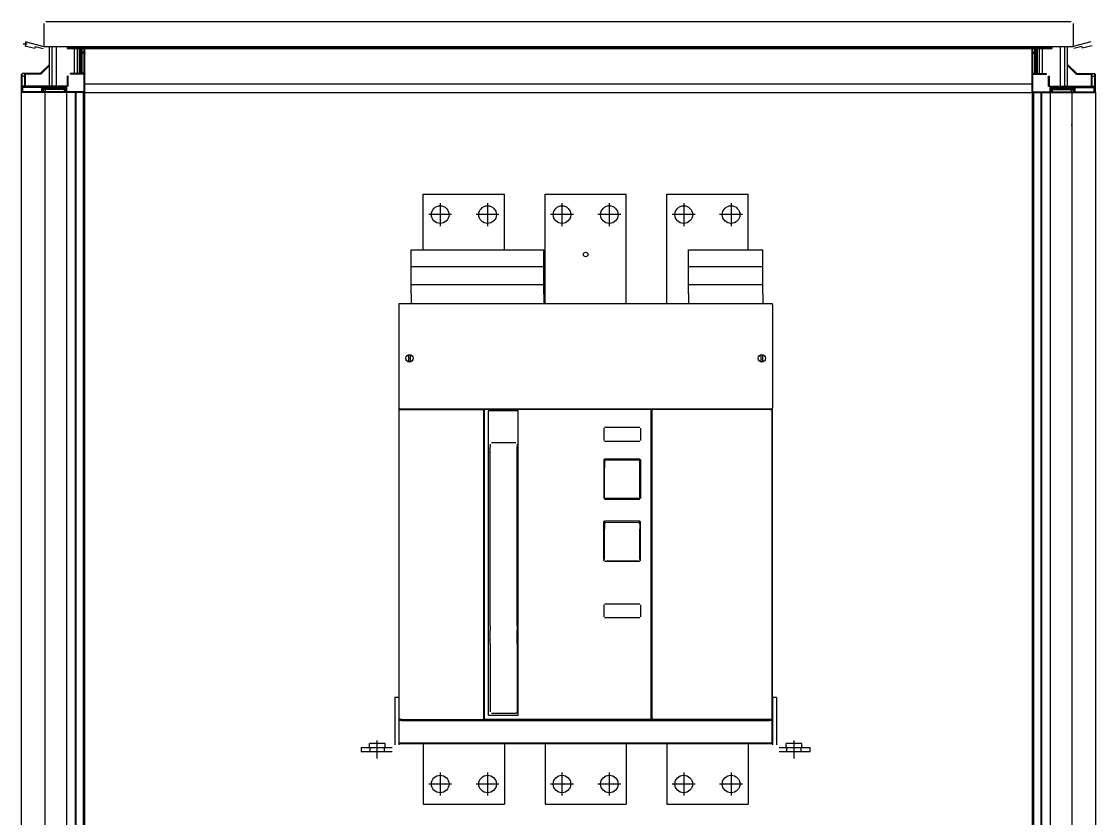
# Model space of a CAD drawing. Header units: metres. Extents: x -260 to 2001, y 2594 to 9590.
# Drawn here: x 194 to 988, y 4109 to 4699 of the extents above; entities that cross this region are included whole.
import ezdxf

# ---------------------------------------------------------------- set-up
doc = ezdxf.new("R2010")
doc.units = ezdxf.units.M

# ---------------------------------------------------------------- blocks, each defined once
blk = doc.blocks.new('ABB-IN_E2_3')
for p, q in [((46, 451), (106, 451)), ((46, 409.999817), (46, 451)), ((106, 409.999817), (106, 451)), ((136, 451), (196, 451)), ((136, 369.999817), (136, 451)), ((196, 369.999817), (196, 451)), ((226, 451), (286, 451)), ((226, 369.999817), (226, 451)), ((286, 409.999817), (286, 451)), ((58.5, 444.450012), (58.5, 427.549988)), ((93.5, 444.450012), (93.5, 427.549988)), ((148.5, 444.450012), (148.5, 427.549988)), ((183.5, 444.450012), (183.5, 427.549988)), ((238.5, 444.450012), (238.5, 427.549988)), ((273.5, 444.450012), (273.5, 427.549988)), ((66.950013, 436), (50.049988, 436)), ((101.950013, 436), (85.049988, 436)), ((156.950013, 436), (140.049988, 436)), ((191.950013, 436), (175.049988, 436)), ((246.950013, 436), (230.049988, 436)), ((281.950013, 436), (265.049988, 436)), ((37, 409.853576), (37, 410)), ((37, 410), (135, 410)), ((37, 402.185974), (37, 409.853576)), ((135, 410), (135, 409.853576)), ((135, 402.185974), (135, 409.853576)), ((242, 410), (297, 410)), ((242, 410), (242, 409.853576)), ((242, 402.185974), (242, 409.853576)), ((297, 409.853576), (297, 410)), ((297, 402.185974), (297, 409.853576)), ((37, 401.621155), (37, 402.185974)), ((37, 401.545593), (37, 401.621155)), ((37, 397.730408), (37, 401.545593)), ((37, 390.197326), (37, 397.730408)), ((37, 397.730408), (135, 397.730408)), ((135, 401.621155), (135, 402.185974)), ((135, 401.545593), (135, 401.621155)), ((135, 397.730408), (135, 401.545593)), ((135, 390.197326), (135, 397.730408)), ((242, 401.621155), (242, 402.185974)), ((242, 401.545593), (242, 401.621155)), ((242, 397.730408), (242, 401.545593)), ((242, 397.730408), (297, 397.730408)), ((242, 390.197326), (242, 397.730408)), ((297, 401.621155), (297, 402.185974)), ((297, 401.545593), (297, 401.621155)), ((297, 397.730408), (297, 401.545593)), ((297, 390.197326), (297, 397.730408)), ((37, 389.638489), (37, 390.197326)), ((37, 389.557068), (37, 389.638489)), ((37, 384.393616), (37, 389.557068)), ((135, 389.638489), (135, 390.197326)), ((135, 389.557068), (135, 389.638489)), ((135, 384.393616), (135, 389.557068)), ((242, 389.638489), (242, 390.197326)), ((242, 389.557068), (242, 389.638489)), ((242, 384.393616), (242, 389.557068)), ((297, 389.638489), (297, 390.197326)), ((297, 389.557068), (297, 389.638489)), ((297, 384.393616), (297, 389.557068)), ((37, 377.712097), (37, 384.393616)), ((37, 384.393616), (135, 384.393616)), ((135, 377.712097), (135, 384.393616)), ((242, 384.393616), (297, 384.393616)), ((242, 377.712097), (242, 384.393616)), ((297, 377.712097), (297, 384.393616)), ((37, 377.358581), (37, 377.712097)), ((37, 377.358581), (37, 370)), ((135, 377.358581), (135, 377.712097)), ((135, 377.358581), (135, 370)), ((242, 377.358581), (242, 377.712097)), ((242, 377.358581), (242, 370)), ((297, 377.358581), (297, 377.712097)), ((297, 377.358581), (297, 370)), ((28.699952, 370), (28, 370)), ((28, 370), (28, 369.299988)), ((28, 369.299988), (28, 293.200012)), ((28.339448, 369.899963), (28.100342, 369.899963)), ((28.100342, 369.899963), (28.100342, 369.661133)), ((29.925721, 370), (28.700013, 370)), ((302.07428, 370), (29.925721, 370)), ((303.299988, 370), (302.07428, 370)), ((304, 370), (303.299927, 370)), ((303.90033, 369.899963), (303.660523, 369.899963)), ((303.90033, 369.659973), (303.90033, 369.899963)), ((304, 369.299988), (304, 370)), ((304, 369.299988), (304, 293.200012)), ((35.400025, 331.964172), (35.400025, 332.470764)), ((35.400025, 327.535827), (35.400025, 331.964172)), ((35.400025, 327.535827), (35.400025, 327.029236)), ((36.200013, 331.964172), (36.200013, 332.470764)), ((36.200013, 331.964172), (36.200013, 327.535827)), ((36.200013, 327.535827), (36.200013, 327.029236)), ((295.799988, 331.964172), (295.799988, 332.470764)), ((295.799988, 327.535827), (295.799988, 331.964172)), ((295.799988, 327.535827), (295.799988, 327.029236)), ((296.599976, 331.964172), (296.599976, 332.470764)), ((296.599976, 331.964172), (296.599976, 327.535827)), ((296.599976, 327.535827), (296.599976, 327.029236)), ((28, 293.19281), (28, 45)), ((28.100342, 292.838867), (28.100342, 292)), ((28.100342, 292), (30.100342, 292)), ((28.100342, 62.75), (28.100342, 292)), ((28.700013, 292.5), (29.925721, 292.5)), ((29.925721, 292.5), (302.07428, 292.5)), ((30.100342, 292), (90.700318, 292)), ((43.600342, 292.5), (43.600342, 292)), ((90.700318, 62.75), (90.700318, 292)), ((91.200013, 63), (91.200013, 292)), ((92.1521, 292), (91.200013, 292)), ((213.547852, 292), (92.1521, 292)), ((94.200013, 66), (94.200013, 290.621094)), ((115.700013, 291), (94.700013, 291)), ((116.200013, 66), (116.200013, 290.642517)), ((214.5, 292), (213.547852, 292)), ((214.5, 63), (214.5, 292)), ((215.000367, 292), (215.000367, 62.75)), ((301.90033, 292), (215.000367, 292)), ((288.40033, 292), (288.40033, 292.5)), ((301.90033, 292), (303.90033, 292)), ((302.07428, 292.5), (303.299988, 292.5)), ((303.90033, 292), (303.90033, 292.840027)), ((303.90033, 62.75), (303.90033, 292)), ((304, 45), (304, 293.199951)), ((179.5, 278), (179.5, 269)), ((206, 278.5), (180, 278.5)), ((206.5, 278), (206.5, 269)), ((95.450013, 266.258911), (95.450013, 264.259521)), ((95.450013, 131.469177), (95.450013, 264.259521)), ((114.450013, 267.259094), (96.450013, 267.258911)), ((115.450013, 266.259094), (115.450013, 264.259704)), ((115.450013, 132.035766), (115.450013, 264.259704)), ((180, 268.5), (206, 268.5)), ((94.700013, 259.863586), (94.549622, 260.013977)), ((115.850342, 260.013977), (115.700013, 259.863586)), ((179.5, 255), (179.5, 226)), ((180, 255.5), (206, 255.5)), ((180, 254.094116), (180, 255.5)), ((206, 254.355896), (180, 254.094116)), ((180, 254.094116), (180, 253.727722)), ((206, 254.355896), (206, 255.499939)), ((206, 254.355896), (206, 253.985473)), ((206.5, 255), (206.5, 226)), ((180, 252.15094), (179.999939, 250.722717)), ((180, 253.724243), (180, 253.727722)), ((180, 253.727722), (180, 252.152893)), ((180, 252.152893), (180, 252.15094)), ((180, 250.722778), (180, 250.091125)), ((180, 250.091125), (180.000123, 249.20282)), ((180, 249.203003), (180, 249.137939)), ((180, 226), (180, 249.137939)), ((206, 253.985473), (206, 253.975097)), ((206, 249.479797), (206, 253.975097)), ((206, 249.479797), (206, 249.137939)), ((206, 246.478821), (206, 249.137939)), ((206, 226), (206, 246.478821)), ((180, 226), (180.516358, 226)), ((180, 225.5), (206, 225.5)), ((205.516358, 226), (180.516358, 226)), ((205.516358, 226), (206, 226)), ((179.5, 180), (179.5, 209)), ((180, 209.5), (206, 209.5)), ((180, 208.094116), (180, 209.5)), ((180, 208.094116), (180, 207.69751)), ((180, 207.698181), (180, 203.351501)), ((206, 208.355896), (180.000123, 208.094116)), ((206, 208.355896), (206, 209.499939)), ((206, 208.355896), (206, 207.985596)), ((206, 207.985596), (206, 207.974487)), ((206, 207.974487), (206, 203.31488)), ((206.5, 180), (206.5, 209)), ((180, 181), (180, 203.351501)), ((206, 181), (206, 203.31488)), ((206, 179.5), (180, 179.5)), ((181, 180), (205, 180)), ((179.5, 147.5), (179.5, 138.5)), ((206, 148), (180, 148)), ((206.5, 147.5), (206.5, 138.5)), ((180, 138), (206, 138)), ((95.450013, 131.469177), (95.450013, 128.399841)), ((95.450013, 118.606842), (95.450013, 128.399841)), ((115.450013, 132.035766), (115.450013, 128.96643)), ((115.450013, 118.606842), (115.450013, 128.96643)), ((95.449952, 121.430633), (94.700013, 121.430633)), ((115.700013, 121.430633), (115.449952, 121.430633)), ((116.200013, 121), (116.196656, 121)), ((95.450013, 118.606842), (95.450013, 113.591369)), ((95.450013, 113.591369), (95.450013, 86.441192)), ((115.450013, 118.606842), (115.450013, 113.591369)), ((115.450013, 113.591369), (115.450013, 86.441192)), ((115.450013, 94.25), (116.199952, 94.25)), ((95.450013, 86.441192), (95.450013, 68.25)), ((115.450013, 86.441192), (115.450013, 68.392853)), ((25, 79), (25, 74)), ((28, 79), (25, 79)), ((25, 74), (25, 44)), ((28, 74), (28, 44)), ((115.450013, 76.25), (116.199952, 76.25)), ((307, 79), (304, 79)), ((304, 79), (304, 74)), ((304, 74), (304, 44)), ((307, 79), (307, 74)), ((307, 74), (307, 44)), ((94.200013, 66), (116.200013, 66)), ((114.450013, 67.25), (96.450013, 67.25)), ((28.100342, 62.049988), (28.100342, 62.75)), ((30.100342, 62.75), (28.100342, 62.75)), ((28.100342, 45.100006), (28.100342, 62.049988)), ((30.100342, 62.049988), (28.100342, 62.049988)), ((28.800354, 62.75), (28.800354, 62.049988)), ((30.100342, 62.75), (90.700318, 62.75)), ((30.100342, 62.049988), (301.90033, 62.049988)), ((215.000367, 62.75), (90.700318, 62.75)), ((91.200013, 63), (92.1521, 63)), ((92.1521, 63), (213.547852, 63)), ((213.547852, 63), (214.5, 63)), ((301.90033, 62.75), (215.000367, 62.75)), ((303.90033, 62.75), (301.90033, 62.75)), ((303.90033, 62.049988), (301.90033, 62.049988)), ((303.200318, 62.75), (303.200318, 62.049988)), ((303.90033, 62.049988), (303.90033, 62.75)), ((303.90033, 45.100006), (303.90033, 62.049988)), ((0, 42), (5, 42)), ((0, 42), (0, 39)), ((5, 42), (23, 42)), ((12, 45), (6.25, 45)), ((6.25, 42.5), (6.25, 45)), ((6.75, 39), (6.75, 42)), ((12, 33.838867), (12, 47.161133)), ((17.75, 45), (12, 45)), ((17.25, 39), (17.25, 42)), ((17.75, 42.5), (17.75, 45)), ((17.75, 42.5), (17.75, 45)), ((28, 45), (304, 45)), ((30.100342, 45.100006), (28.100342, 45.100006)), ((301.90033, 45.100006), (30.100342, 45.100006)), ((46, 44.999847), (46, 0)), ((106, 44.999847), (106, 0)), ((136, 44.999847), (136, 0)), ((196, 44.999847), (196, 0)), ((226, 44.999847), (226, 0)), ((286, 44.999847), (286, 0)), ((303.90033, 45.100006), (301.90033, 45.100006)), ((309, 42), (327, 42)), ((320, 45), (314.25, 45)), ((314.25, 42.5), (314.25, 45)), ((314.75, 39), (314.75, 42)), ((320, 33.838867), (320, 47.161133)), ((325.75, 45), (320, 45)), ((325.25, 39), (325.25, 42)), ((325.75, 42.5), (325.75, 45)), ((325.75, 42.5), (325.75, 45)), ((327, 42), (332, 42)), ((332, 39), (332, 42)), ((0, 39), (5, 39)), ((5, 39), (23, 39)), ((309, 39), (327, 39)), ((327, 39), (332, 39)), ((58.5, 23.450012), (58.5, 6.549988)), ((93.5, 23.450012), (93.5, 6.549988)), ((148.5, 23.450012), (148.5, 6.549988)), ((183.5, 23.450012), (183.5, 6.549988)), ((238.5, 23.450012), (238.5, 6.549988)), ((273.5, 23.450012), (273.5, 6.549988)), ((66.950013, 15), (50.049988, 15)), ((101.950013, 15), (85.049988, 15)), ((156.950013, 15), (140.049988, 15)), ((191.950013, 15), (175.049988, 15)), ((246.950013, 15), (230.049988, 15)), ((281.950013, 15), (265.049988, 15)), ((46, 0), (106, 0)), ((136, 0), (196, 0)), ((226, 0), (286, 0))]:
    blk.add_line(p, q)
for points in [[(94.200013, 290.621094), (94.227417, 290.813354), (94.296143, 290.984436), (94.410157, 291.161438), (94.722901, 291.5)], [(116.200013, 290.642517), (116.181336, 290.804748), (116.064087, 291.085876), (115.953492, 291.242126), (115.714661, 291.5)], [(94.549622, 260.013977), (94.309815, 259.962158), (94.232667, 259.919678), (94.203736, 259.882751), (94.200013, 259.863586)], [(116.200013, 259.863586), (116.188965, 259.896606), (116.1698, 259.917663), (116.106324, 259.955444), (115.850342, 260.013977)], [(180.515381, 253.086792), (180.186829, 253.429992), (180.051697, 253.609619), (180.009949, 253.687195), (180.000123, 253.724243)], [(205.515381, 253.334839), (205.829896, 253.676147), (205.955323, 253.856567), (205.992432, 253.935852), (206, 253.975097)], [(180.516846, 207.050659), (180.17334, 207.411194), (180.020447, 207.632202), (180.002381, 207.679748), (180, 207.69751)], [(205.516907, 207.334167), (205.74115, 207.567749), (205.898133, 207.765747), (206, 207.974487)], [(115.450013, 68.392853), (115.441102, 68.256347), (115.390259, 67.983459), (115.181763, 67.586731), (114.950013, 67.383972), (114.70868, 67.284637), (114.450013, 67.25)], [(5.764557, 42), (5.895691, 42.02478), (6.090424, 42.13919), (6.232697, 42.370666), (6.25, 42.5)], [(17.75, 42.5), (17.767304, 42.370666), (17.909577, 42.13919), (18.10431, 42.02478), (18.235444, 42)], [(17.75, 42.5), (17.767304, 42.370666), (17.909577, 42.13919), (18.10431, 42.02478), (18.235444, 42)], [(314.25, 42.5), (314.232667, 42.370666), (314.090455, 42.13919), (313.895691, 42.02478), (313.764527, 42)], [(326.235474, 42), (326.10431, 42.02478), (325.909546, 42.13919), (325.767334, 42.370666), (325.75, 42.5)], [(326.235474, 42), (326.10431, 42.02478), (325.909546, 42.13919), (325.767334, 42.370666), (325.75, 42.5)]]:
    blk.add_lwpolyline(points)
for centre, radius in [((58.5, 436), 6.5), ((93.5, 436), 6.5), ((148.5, 436), 6.5), ((183.5, 436), 6.5), ((238.5, 436), 6.5), ((273.5, 436), 6.5), ((166, 406.5), 1.621), ((35.799988, 329.75), 2.75), ((296.200013, 329.75), 2.75), ((58.5, 15), 6.5), ((93.5, 15), 6.5), ((148.5, 15), 6.5), ((183.5, 15), 6.5), ((238.5, 15), 6.5), ((273.5, 15), 6.5)]:
    blk.add_circle(centre, radius)
blk = doc.blocks.new('ABB-IS2_80_80')
for p, q in [((17.93, 2104.8), (775.93, 2104.8)), ((16.43, 2103.3), (16.43, 2086.3)), ((777.43, 2103.3), (777.43, 2086.3)), ((1.22, 2088.36), (4.11, 2088.36)), ((2.96, 2090.04), (2.96, 2086.66)), ((3.35, 2089.8), (16.43, 2086.3)), ((790.51, 2089.8), (777.43, 2086.3)), ((2.58, 2086.91), (9.82, 2084.97)), ((10.21, 2086.41), (9.82, 2084.97)), ((10.21, 2086.41), (16.05, 2084.85)), ((16.43, 2086.3), (34.43, 2086.3)), ((17.93, 2086.3), (777.43, 2086.3)), ((20.61, 2056.9), (20.61, 2086.3)), ((22.71, 2056.88), (22.71, 2086.3)), ((25.9, 2056.88), (25.9, 2086.3)), ((33.68, 2086.3), (33.68, 2085.71)), ((33.68, 2085.71), (33.68, 2084.94)), ((33.68, 2085.71), (761.68, 2085.71)), ((33.68, 2084.94), (761.68, 2084.94)), ((33.68, 2084.94), (33.68, 2084.8)), ((33.68, 2084.8), (761.68, 2084.8)), ((39.1, 2066.4), (39.1, 2086.3)), ((41.49, 2066.4), (41.49, 2086.3)), ((42.93, 2076.09), (42.93, 2086.3)), ((43.43, 2076.3), (43.43, 2086.3)), ((43.93, 2076.3), (43.93, 2086.3)), ((44.43, 2076.09), (44.43, 2086.3)), ((44.93, 2082.07), (44.93, 2086.3)), ((44.93, 2081.36), (44.93, 2082.07)), ((46.43, 2082.07), (44.93, 2082.07)), ((44.93, 2066.55), (44.93, 2081.36)), ((46.43, 2081.36), (44.93, 2081.36)), ((46.43, 2082.07), (46.43, 2086.3)), ((46.43, 2081.36), (46.43, 2082.07)), ((46.43, 2066.55), (46.43, 2081.36)), ((46.93, 2082.42), (46.93, 2086.3)), ((46.93, 2079.16), (46.93, 2084.8)), ((46.93, 2081.83), (46.93, 2083.41)), ((46.93, 2081.01), (46.93, 2082.42)), ((46.93, 2080.7), (46.93, 2081.9)), ((46.93, 2066.19), (46.93, 2081.01)), ((46.93, 2065.2), (46.93, 2080.7)), ((746.93, 2082.42), (746.93, 2086.3)), ((746.93, 2081.83), (746.93, 2084.8)), ((746.93, 2081.01), (746.93, 2082.42)), ((746.93, 2080.7), (746.93, 2081.9)), ((746.93, 2079.16), (746.93, 2081.83)), ((746.93, 2066.19), (746.93, 2081.01)), ((746.93, 2065.2), (746.93, 2080.7)), ((747.43, 2082.07), (747.43, 2086.3)), ((747.43, 2082.07), (748.93, 2082.07)), ((747.43, 2081.36), (747.43, 2082.07)), ((747.43, 2081.36), (748.93, 2081.36)), ((747.43, 2066.55), (747.43, 2081.36)), ((748.93, 2082.07), (748.93, 2086.3)), ((748.93, 2081.36), (748.93, 2082.07)), ((748.93, 2066.55), (748.93, 2081.36)), ((749.43, 2076.09), (749.43, 2086.3)), ((749.93, 2076.3), (749.93, 2086.3)), ((750.43, 2076.3), (750.43, 2086.3)), ((750.93, 2076.09), (750.93, 2086.3)), ((752.38, 2066.4), (752.38, 2086.3)), ((754.77, 2066.4), (754.77, 2086.3)), ((761.68, 2086.3), (761.68, 2085.71)), ((761.68, 2085.71), (761.68, 2084.94)), ((761.68, 2084.94), (761.68, 2084.8)), ((767.97, 2056.88), (767.97, 2086.3)), ((771.15, 2056.88), (771.15, 2086.3)), ((773.25, 2056.9), (773.25, 2086.3)), ((783.66, 2086.41), (777.83, 2084.85)), ((783.66, 2086.41), (784.04, 2084.97)), ((791.29, 2086.91), (784.04, 2084.97)), ((20.61, 2072.98), (14.18, 2066.55)), ((20.61, 2072.27), (14.24, 2065.9)), ((43.06, 2076.23), (42.93, 2076.09)), ((42.93, 2066.4), (42.93, 2076.09)), ((43.15, 2076.26), (43.06, 2076.23)), ((43.43, 2076.3), (43.15, 2076.26)), ((43.43, 2066.55), (43.43, 2076.3)), ((43.93, 2076.3), (43.43, 2076.3)), ((43.93, 2066.55), (43.93, 2076.3)), ((44.22, 2076.26), (43.93, 2076.3)), ((44.31, 2076.23), (44.22, 2076.26)), ((44.43, 2076.09), (44.31, 2076.23)), ((44.43, 2066.9), (44.43, 2076.09)), ((46.93, 2077.66), (46.93, 2079.16)), ((46.93, 2067.9), (46.93, 2077.78)), ((46.93, 2077.49), (46.93, 2077.66)), ((46.93, 2052.4), (46.93, 2077.49)), ((746.93, 2077.66), (746.93, 2079.16)), ((746.93, 2067.9), (746.93, 2077.78)), ((746.93, 2077.49), (746.93, 2077.66)), ((746.93, 2064.89), (746.93, 2077.49)), ((749.43, 2076.09), (749.56, 2076.23)), ((749.43, 2066.9), (749.43, 2076.09)), ((749.56, 2076.23), (749.65, 2076.26)), ((749.65, 2076.26), (749.93, 2076.3)), ((749.93, 2076.3), (750.43, 2076.3)), ((749.93, 2066.55), (749.93, 2076.3)), ((750.43, 2076.3), (750.72, 2076.26)), ((750.43, 2066.55), (750.43, 2076.3)), ((750.72, 2076.26), (750.81, 2076.23)), ((750.81, 2076.23), (750.93, 2076.09)), ((750.93, 2066.4), (750.93, 2076.09)), ((773.25, 2072.98), (779.69, 2066.55)), ((773.25, 2072.27), (779.63, 2065.9)), ((0.03, 2064.4), (0.03, 2065.9)), ((0.03, 2056.9), (0.03, 2064.4)), ((0.53, 2064.4), (0.03, 2064.4)), ((2.73, 2064.4), (0.33, 2064.4)), ((0.53, 2064.4), (0.53, 2066.4)), ((2.53, 2066.4), (0.53, 2066.4)), ((2.53, 2064.4), (0.53, 2064.4)), ((0.53, 2056.9), (0.53, 2064.4)), ((2.53, 2064.4), (2.53, 2066.4)), ((13.83, 2066.4), (2.53, 2066.4)), ((3.03, 2064.4), (2.53, 2064.4)), ((2.53, 2056.9), (2.53, 2064.4)), ((3.03, 2064.4), (3.03, 2065.9)), ((14.24, 2065.9), (3.03, 2065.9)), ((3.03, 2056.9), (3.03, 2064.4)), ((14.24, 2065.9), (13.83, 2066.4)), ((14.24, 2065.9), (14.18, 2066.55)), ((34.13, 2056.9), (34.13, 2064.4)), ((34.63, 2064.4), (34.13, 2064.4)), ((34.63, 2056.9), (34.63, 2064.4)), ((46.43, 2066.4), (36.13, 2066.4)), ((36.13, 2065.9), (36.13, 2066.4)), ((46.43, 2065.9), (36.13, 2065.9)), ((43.93, 2066.55), (43.43, 2066.55)), ((43.43, 2066.4), (43.43, 2066.55)), ((43.93, 2066.4), (43.93, 2066.55)), ((44.93, 2066.4), (44.93, 2066.55)), ((46.43, 2066.55), (44.93, 2066.55)), ((46.43, 2066.4), (46.43, 2066.55)), ((46.43, 2065.9), (46.43, 2066.4)), ((46.43, 2052.9), (46.43, 2065.9)), ((46.93, 2065.9), (46.43, 2065.9)), ((46.93, 2065.9), (46.93, 2066.19)), ((46.93, 2052.9), (46.93, 2065.9)), ((46.93, 2064.7), (46.93, 2065.2)), ((46.93, 2064.71), (46.93, 2064.89)), ((46.93, 2063.21), (46.93, 2064.71)), ((46.93, 2064.2), (46.93, 2064.7)), ((46.93, 2061.1), (46.93, 2064.2)), ((746.93, 2065.9), (746.93, 2066.19)), ((746.93, 2052.9), (746.93, 2065.9)), ((746.93, 2065.9), (747.43, 2065.9)), ((746.93, 2064.89), (746.93, 2065.2)), ((746.93, 2064.7), (746.93, 2065.2)), ((746.93, 2064.71), (746.93, 2064.89)), ((746.93, 2063.21), (746.93, 2064.71)), ((746.93, 2064.2), (746.93, 2064.7)), ((746.93, 2061.1), (746.93, 2064.2)), ((747.43, 2066.55), (748.93, 2066.55)), ((747.43, 2066.4), (747.43, 2066.55)), ((747.43, 2066.4), (757.73, 2066.4)), ((747.43, 2065.9), (747.43, 2066.4)), ((747.43, 2052.9), (747.43, 2065.9)), ((747.43, 2065.9), (757.73, 2065.9)), ((748.93, 2066.4), (748.93, 2066.55)), ((749.93, 2066.55), (750.43, 2066.55)), ((749.93, 2066.4), (749.93, 2066.55)), ((750.43, 2066.4), (750.43, 2066.55)), ((757.73, 2065.9), (757.73, 2066.4)), ((759.23, 2056.9), (759.23, 2064.4)), ((759.23, 2064.4), (759.73, 2064.4)), ((759.73, 2056.9), (759.73, 2064.4)), ((779.63, 2065.9), (779.69, 2066.55)), ((779.63, 2065.9), (780.04, 2066.4)), ((779.63, 2065.9), (790.83, 2065.9)), ((780.04, 2066.4), (791.33, 2066.4)), ((790.83, 2064.4), (790.83, 2065.9)), ((790.83, 2064.4), (791.33, 2064.4)), ((790.83, 2056.9), (790.83, 2064.4)), ((791.13, 2064.4), (793.53, 2064.4)), ((791.33, 2064.4), (791.33, 2066.4)), ((791.33, 2066.4), (793.33, 2066.4)), ((791.33, 2056.9), (791.33, 2064.4)), ((791.33, 2064.4), (793.33, 2064.4)), ((793.33, 2064.4), (793.33, 2066.4)), ((793.33, 2056.9), (793.33, 2064.4)), ((793.33, 2064.4), (793.83, 2064.4)), ((793.83, 2064.4), (793.83, 2065.9)), ((793.83, 2056.9), (793.83, 2064.4)), ((0.03, 2055.9), (0.03, 2056.9)), ((0.53, 2056.9), (0.03, 2056.9)), ((2.53, 2056.9), (0.53, 2056.9)), ((0.53, 2056.4), (0.53, 2056.9)), ((1.03, 2056.4), (0.53, 2056.4)), ((1.03, 2055.9), (1.03, 2056.4)), ((15.27, 2056.4), (1.03, 2056.4)), ((1.03, 2052.6), (1.03, 2056.2)), ((3.03, 2056.9), (2.53, 2056.9)), ((2.53, 2056.4), (2.53, 2056.9)), ((20.61, 2056.9), (3.03, 2056.9)), ((15.1, 2056.19), (15.06, 2055.9)), ((15.13, 2056.28), (15.1, 2056.19)), ((15.27, 2056.4), (15.13, 2056.28)), ((21.66, 2056.4), (15.27, 2056.4)), ((22.09, 2056.9), (20.61, 2056.9)), ((21.89, 2056.48), (21.66, 2056.4)), ((21.97, 2056.56), (21.89, 2056.48)), ((22.04, 2056.66), (21.97, 2056.56)), ((22.09, 2056.9), (22.04, 2056.66)), ((30.93, 2056.4), (22.29, 2056.4)), ((25.66, 2056.39), (22.39, 2056.39)), ((25.9, 2056.88), (22.71, 2056.88)), ((32.93, 2056.4), (26.54, 2056.4)), ((34.13, 2056.9), (26.8, 2056.9)), ((33.43, 2056.4), (32.93, 2056.4)), ((33.43, 2055.9), (33.43, 2056.4)), ((33.63, 2056.4), (33.43, 2056.4)), ((33.43, 2052.6), (33.43, 2056.2)), ((33.63, 2055.9), (33.63, 2056.4)), ((34.63, 2056.9), (34.13, 2056.9)), ((46.93, 2060.29), (46.93, 2063.21)), ((46.93, 2060.6), (46.93, 2061.1)), ((46.93, 2058.9), (46.93, 2060.6)), ((46.93, 2058.61), (46.93, 2060.29)), ((46.93, 2055.53), (46.93, 2058.9)), ((46.93, 2058.61), (746.93, 2058.61)), ((46.93, 2058.51), (46.93, 2058.61)), ((46.93, 2056.11), (46.93, 2058.51)), ((46.93, 2052.9), (46.93, 2056.11)), ((746.93, 2060.29), (746.93, 2063.21)), ((746.93, 2060.6), (746.93, 2061.1)), ((746.93, 2058.9), (746.93, 2060.6)), ((746.93, 2058.61), (746.93, 2060.29)), ((746.93, 2059.87), (746.93, 2059.94)), ((746.93, 2055.53), (746.93, 2058.9)), ((746.93, 2058.51), (746.93, 2058.61)), ((746.93, 2056.11), (746.93, 2058.51)), ((746.93, 2052.9), (746.93, 2056.11)), ((759.23, 2056.9), (759.73, 2056.9)), ((759.73, 2056.9), (767.06, 2056.9)), ((760.23, 2055.9), (760.23, 2056.4)), ((760.23, 2056.4), (760.43, 2056.4)), ((760.43, 2055.9), (760.43, 2056.4)), ((760.43, 2056.4), (760.93, 2056.4)), ((760.43, 2052.6), (760.43, 2056.2)), ((760.93, 2056.4), (767.32, 2056.4)), ((762.93, 2056.4), (771.58, 2056.4)), ((767.97, 2056.88), (771.15, 2056.88)), ((768.2, 2056.39), (771.47, 2056.39)), ((771.78, 2056.9), (773.25, 2056.9)), ((771.78, 2056.9), (771.83, 2056.66)), ((771.83, 2056.66), (771.89, 2056.56)), ((771.89, 2056.56), (771.98, 2056.48)), ((771.98, 2056.48), (772.2, 2056.4)), ((772.2, 2056.4), (778.6, 2056.4)), ((773.25, 2056.9), (790.83, 2056.9)), ((778.6, 2056.4), (792.83, 2056.4)), ((778.6, 2056.4), (778.73, 2056.28)), ((778.73, 2056.28), (778.77, 2056.19)), ((778.77, 2056.19), (778.8, 2055.9)), ((790.83, 2056.9), (791.33, 2056.9)), ((791.33, 2056.4), (791.33, 2056.9)), ((791.33, 2056.9), (793.33, 2056.9)), ((792.83, 2055.9), (792.83, 2056.4)), ((792.83, 2056.4), (793.33, 2056.4)), ((792.83, 2052.6), (792.83, 2056.2)), ((793.33, 2056.4), (793.33, 2056.9)), ((793.33, 2056.9), (793.83, 2056.9)), ((793.83, 2055.9), (793.83, 2056.9)), ((0, 152.41), (0, 2052.41)), ((0, 2052.41), (14.73, 2052.41)), ((1.03, 2055.9), (0.03, 2055.9)), ((0.03, 2052.9), (0.03, 2055.9)), ((1.03, 2052.9), (0.03, 2052.9)), ((1.03, 2052.4), (0.53, 2052.4)), ((15.06, 2055.9), (1.03, 2055.9)), ((1.03, 2052.9), (1.03, 2055.9)), ((15.06, 2052.9), (1.03, 2052.9)), ((1.03, 2052.4), (1.03, 2052.9)), ((15.27, 2052.4), (1.03, 2052.4)), ((1.73, 2052.4), (1.23, 2052.4)), ((1.7, 2052.41), (17.4, 2052.41)), ((17.43, 2052.4), (1.73, 2052.4)), ((5.56, 2052.41), (5.9, 2052.41)), ((15.06, 2052.9), (15.06, 2055.9)), ((32.43, 2055.9), (15.06, 2055.9)), ((15.1, 2052.61), (15.06, 2052.9)), ((15.5, 2052.9), (15.06, 2052.9)), ((15.13, 2052.52), (15.1, 2052.61)), ((15.27, 2052.4), (15.13, 2052.52)), ((15.85, 2052.4), (15.27, 2052.4)), ((15.5, 2052.9), (15.5, 2055.4)), ((32, 2055.4), (15.5, 2055.4)), ((16.2, 2052.9), (15.5, 2052.9)), ((17.64, 2052.4), (15.85, 2052.4)), ((17.64, 2054.4), (16.2, 2054.4)), ((16.2, 2052.9), (16.2, 2054.4)), ((17.64, 2052.9), (16.2, 2052.9)), ((31.65, 2054.9), (16.56, 2054.9)), ((17.4, 2052.41), (17.75, 2052.41)), ((18.63, 2052.4), (17.43, 2052.4)), ((17.58, 152.41), (17.58, 2052.41)), ((17.64, 2054.4), (17.64, 2054.9)), ((17.64, 2052.9), (17.64, 2054.4)), ((31.85, 2054.4), (17.64, 2054.4)), ((17.64, 2052.4), (17.64, 2052.9)), ((31.85, 2052.9), (17.64, 2052.9)), ((32.35, 2052.4), (17.64, 2052.4)), ((17.75, 2052.41), (46.9, 2052.41)), ((34.13, 2052.4), (18.63, 2052.4)), ((30.93, 2052.4), (22.29, 2052.4)), ((31.85, 2052.9), (31.85, 2054.69)), ((32, 2052.9), (31.85, 2052.9)), ((32, 2052.9), (32, 2055.4)), ((32.43, 2052.9), (32, 2052.9)), ((32.93, 2052.4), (32.35, 2052.4)), ((33.43, 2055.9), (32.43, 2055.9)), ((32.43, 2052.9), (32.43, 2055.9)), ((33.43, 2052.9), (32.43, 2052.9)), ((33.43, 2052.4), (32.93, 2052.4)), ((33.25, 2052.41), (33.4, 2052.41)), ((33.4, 152.41), (33.4, 2052.41)), ((33.4, 2052.41), (35.1, 2052.41)), ((33.43, 2052.9), (33.43, 2055.9)), ((33.63, 2055.9), (33.43, 2055.9)), ((33.43, 2052.4), (33.43, 2052.9)), ((46.43, 2052.9), (33.43, 2052.9)), ((46.43, 2052.4), (33.43, 2052.4)), ((34.63, 2052.4), (34.13, 2052.4)), ((35.13, 2052.4), (34.63, 2052.4)), ((35.1, 2052.41), (38.2, 2052.41)), ((38.23, 2052.4), (35.13, 2052.4)), ((38.2, 2052.41), (39.9, 2052.41)), ((38.73, 2052.4), (38.23, 2052.4)), ((40.83, 2052.4), (38.73, 2052.4)), ((39.9, 152.41), (39.9, 2052.41)), ((40.49, 152.41), (40.49, 2052.41)), ((41.72, 2052.4), (40.83, 2052.4)), ((44.73, 2052.4), (41.72, 2052.4)), ((45.42, 2052.4), (44.73, 2052.4)), ((45.73, 2052.4), (45.42, 2052.4)), ((45.88, 152.41), (45.88, 2052.41)), ((46.43, 2052.4), (46.43, 2052.9)), ((46.93, 2052.9), (46.43, 2052.9)), ((46.9, 152.41), (46.9, 2052.41)), ((46.93, 2054.6), (46.93, 2055.53)), ((46.93, 2053.91), (46.93, 2054.6)), ((46.93, 2053.6), (46.93, 2053.91)), ((46.93, 2052.4), (46.93, 2052.9)), ((46.93, 2052.4), (746.93, 2052.4)), ((746.93, 2054.6), (746.93, 2055.53)), ((746.93, 2054.71), (746.93, 2054.77)), ((746.93, 2053.91), (746.93, 2054.6)), ((746.93, 2053.6), (746.93, 2053.91)), ((746.93, 2052.4), (746.93, 2052.9)), ((746.93, 2052.9), (747.43, 2052.9)), ((746.96, 2052.41), (746.96, 152.41)), ((793.86, 2052.41), (746.96, 2052.41)), ((747.43, 2052.9), (760.43, 2052.9)), ((747.43, 2052.4), (747.43, 2052.9)), ((747.43, 2052.4), (760.43, 2052.4)), ((747.98, 2052.41), (747.98, 152.41)), ((748.13, 2052.4), (748.45, 2052.4)), ((748.45, 2052.4), (749.13, 2052.4)), ((749.13, 2052.4), (752.15, 2052.4)), ((752.15, 2052.4), (753.03, 2052.4)), ((753.03, 2052.4), (755.13, 2052.4)), ((753.38, 2052.41), (753.38, 152.41)), ((753.96, 2052.41), (753.96, 152.41)), ((755.66, 2052.41), (753.96, 2052.41)), ((755.13, 2052.4), (755.63, 2052.4)), ((755.63, 2052.4), (758.73, 2052.4)), ((758.76, 2052.41), (755.66, 2052.41)), ((758.73, 2052.4), (759.23, 2052.4)), ((759.23, 2052.4), (759.73, 2052.4)), ((759.73, 2052.4), (775.23, 2052.4)), ((760.23, 2055.9), (760.43, 2055.9)), ((760.43, 2055.9), (761.43, 2055.9)), ((760.43, 2052.9), (760.43, 2055.9)), ((760.43, 2052.9), (761.43, 2052.9)), ((760.43, 2052.4), (760.43, 2052.9)), ((760.43, 2052.4), (760.93, 2052.4)), ((760.46, 2052.41), (760.46, 152.41)), ((776.11, 2052.41), (760.61, 2052.41)), ((760.93, 2052.4), (761.51, 2052.4)), ((761.43, 2052.9), (761.43, 2055.9)), ((761.43, 2055.9), (778.8, 2055.9)), ((761.43, 2052.9), (761.87, 2052.9)), ((761.51, 2052.4), (776.23, 2052.4)), ((761.87, 2055.4), (778.37, 2055.4)), ((761.87, 2052.9), (761.87, 2055.4)), ((761.87, 2052.9), (762.01, 2052.9)), ((762.01, 2052.9), (762.01, 2054.69)), ((762.01, 2054.4), (776.23, 2054.4)), ((762.01, 2052.9), (776.23, 2052.9)), ((762.22, 2054.9), (777.31, 2054.9)), ((762.93, 2052.4), (771.58, 2052.4)), ((775.23, 2052.4), (776.44, 2052.4)), ((776.23, 2054.4), (776.23, 2054.9)), ((776.23, 2052.9), (776.23, 2054.4)), ((776.23, 2054.4), (777.66, 2054.4)), ((776.23, 2052.4), (776.23, 2052.9)), ((776.23, 2052.9), (777.66, 2052.9)), ((776.23, 2052.4), (778.02, 2052.4)), ((776.28, 2052.41), (776.28, 152.41)), ((776.44, 2052.4), (792.13, 2052.4)), ((777.66, 2052.9), (777.66, 2054.4)), ((777.66, 2052.9), (778.37, 2052.9)), ((778.02, 2052.4), (778.6, 2052.4)), ((778.37, 2052.9), (778.37, 2055.4)), ((778.37, 2052.9), (778.8, 2052.9)), ((778.6, 2052.4), (778.73, 2052.52)), ((778.6, 2052.4), (792.83, 2052.4)), ((778.73, 2052.52), (778.77, 2052.61)), ((778.77, 2052.61), (778.8, 2052.9)), ((778.8, 2052.9), (778.8, 2055.9)), ((778.8, 2055.9), (792.83, 2055.9)), ((778.8, 2052.9), (792.83, 2052.9)), ((792.13, 2052.4), (792.63, 2052.4)), ((792.83, 2052.9), (792.83, 2055.9)), ((792.83, 2055.9), (793.83, 2055.9)), ((792.83, 2052.9), (793.83, 2052.9)), ((792.83, 2052.4), (792.83, 2052.9)), ((792.83, 2052.4), (793.33, 2052.4)), ((793.83, 2052.9), (793.83, 2055.9)), ((793.86, 2052.41), (793.86, 152.41)), ((760.82, 2028.21), (760.61, 2028.21)), ((760.82, 2028.21), (760.61, 2028.21)), ((776.11, 2028.21), (775.9, 2028.21))]:
    blk.add_line(p, q)
for points in [[(44.43, 2081.72), (44.58, 2081.97), (44.93, 2082.07)], [(44.93, 2081.36), (44.58, 2081.47), (44.43, 2081.72)], [(46.93, 2082.42), (46.79, 2082.17), (46.43, 2082.07)], [(46.43, 2081.36), (46.79, 2081.26), (46.93, 2081.01)], [(746.93, 2082.42), (747.08, 2082.17), (747.43, 2082.07)], [(747.43, 2081.36), (747.08, 2081.26), (746.93, 2081.01)], [(749.43, 2081.72), (749.29, 2081.97), (748.93, 2082.07)], [(748.93, 2081.36), (749.29, 2081.47), (749.43, 2081.72)], [(44.43, 2066.9), (44.29, 2066.65), (43.93, 2066.55)], [(44.93, 2066.55), (44.58, 2066.65), (44.43, 2066.9)], [(46.43, 2066.55), (46.79, 2066.44), (46.93, 2066.19)], [(747.43, 2066.55), (747.08, 2066.44), (746.93, 2066.19)], [(748.93, 2066.55), (749.29, 2066.65), (749.43, 2066.9)], [(749.43, 2066.9), (749.58, 2066.65), (749.93, 2066.55)], [(22.71, 2056.88), (22.62, 2056.56), (22.39, 2056.39)], [(25.9, 2056.88), (25.66, 2056.39)], [(26.8, 2056.9), (26.73, 2056.55), (26.54, 2056.4)], [(767.06, 2056.9), (767.14, 2056.55), (767.32, 2056.4)], [(767.97, 2056.88), (768.2, 2056.39)], [(771.15, 2056.88), (771.25, 2056.56), (771.47, 2056.39)], [(16.56, 2054.9), (15.5, 2055.4)], [(16.2, 2054.4), (15.85, 2054.69), (15.5, 2055.4)], [(16.2, 2052.9), (16.1, 2052.55), (15.85, 2052.4), (15.6, 2052.55), (15.5, 2052.9)], [(16.91, 2054.4), (16.81, 2054.05), (16.56, 2053.9)], [(31.64, 2054.9), (31.6, 2055.05), (32, 2055.4)], [(31.85, 2054.69), (32, 2055.4)], [(32.35, 2052.4), (32.1, 2052.55), (32, 2052.9)], [(761.51, 2052.4), (761.76, 2052.55), (761.87, 2052.9)], [(762.22, 2054.9), (762.26, 2055.05), (761.87, 2055.4)], [(762.01, 2054.69), (761.87, 2055.4)], [(776.96, 2054.4), (777.06, 2054.05), (777.31, 2053.9)], [(777.31, 2054.9), (778.37, 2055.4)], [(777.66, 2054.4), (778.02, 2054.69), (778.37, 2055.4)], [(777.66, 2052.9), (777.77, 2052.55), (778.02, 2052.4), (778.27, 2052.55), (778.37, 2052.9)]]:
    blk.add_lwpolyline(points)

msp = doc.modelspace()

# ---------------------------------------------------------------- block references
for name, p in [('ABB-IS2_80_80', (194, 2594)), ('ABB-IN_E2_3', (445, 4120))]:
    msp.add_blockref(name, p)

doc.saveas('drawing.dxf')
